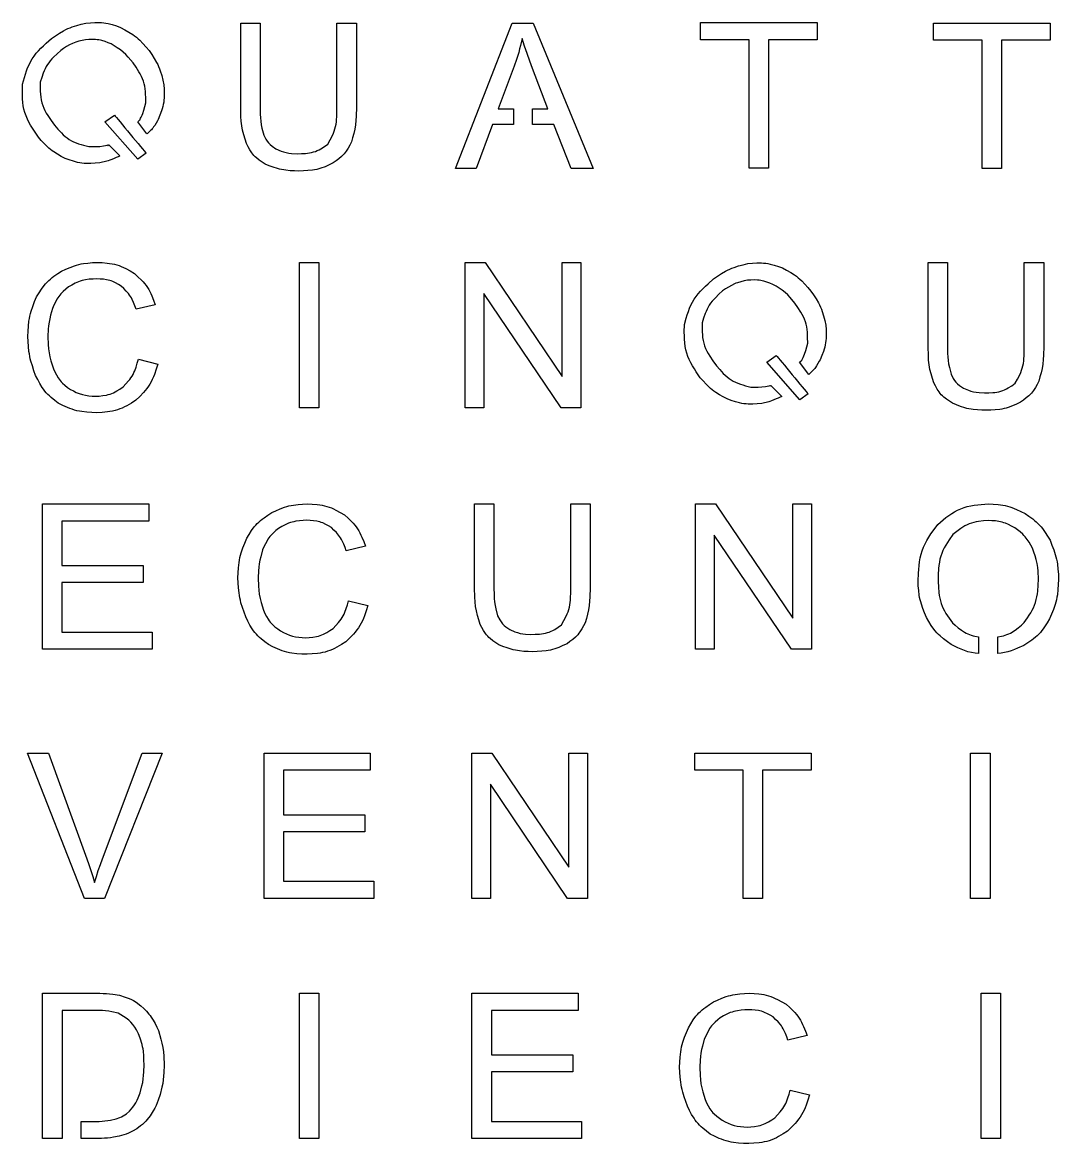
# Model space of a CAD drawing. Extents: x 0.8 to 30, y -21.9 to 7.4.
# Drawn here: x 0.809 to 3.765, y 0.75 to 3.948 of the extents above; entities that cross this region are included whole.
import ezdxf

# ---------------------------------------------------------------- set-up
doc = ezdxf.new("R2010")
doc.units = 0
doc.layers.get('0').update_dxf_attribs({"linetype": 'CONTINUOUS'})

msp = doc.modelspace()

# ---------------------------------------------------------------- linework, layer by layer
at = {"color": 1}
for points in [[(1.050479, 3.551889), (1.030366, 3.54721), (1.030366, 3.54721), (1.017373, 3.546212), (1.004464, 3.545547), (0.991715, 3.545557), (0.985421, 3.545918), (0.979199, 3.546579), (0.973054, 3.547558), (0.966977, 3.548832), (0.954993, 3.55209), (0.943164, 3.556016), (0.93142, 3.560276), (0.93142, 3.560276), (0.920378, 3.566126), (0.909524, 3.572196), (0.899051, 3.578704), (0.894021, 3.582196), (0.889144, 3.585866), (0.884446, 3.589743), (0.879928, 3.593826), (0.87127, 3.602436), (0.862997, 3.611487), (0.854897, 3.620747), (0.854897, 3.620747), (0.843553, 3.637642), (0.838092, 3.646161), (0.832894, 3.654774), (0.828039, 3.663506), (0.823636, 3.672402), (0.819759, 3.681491), (0.816474, 3.690792), (0.813877, 3.70033), (0.811968, 3.710115), (0.810669, 3.720113), (0.809867, 3.730287), (0.809485, 3.740601), (0.809384, 3.751024), (0.809692, 3.772042), (0.809692, 3.772042), (0.814978, 3.790996), (0.817842, 3.800365), (0.820936, 3.809606), (0.824335, 3.818669), (0.828173, 3.827517), (0.832485, 3.836107), (0.837378, 3.844392), (0.842851, 3.852374), (0.848901, 3.860039), (0.855428, 3.867454), (0.862318, 3.874684), (0.86951, 3.881755), (0.876942, 3.888702), (0.8922, 3.902376), (0.8922, 3.902376), (0.903612, 3.910154), (0.915142, 3.91763), (0.926887, 3.924531), (0.932872, 3.927668), (0.938963, 3.93054), (0.945154, 3.933148), (0.951449, 3.935492), (0.964289, 3.939528), (0.977359, 3.942967), (0.990547, 3.946104), (0.990547, 3.946104), (1.003517, 3.947238), (1.016407, 3.948032), (1.022804, 3.948193), (1.029148, 3.94814), (1.035435, 3.947831), (1.041653, 3.947226), (1.047798, 3.946281), (1.053874, 3.945034), (1.065863, 3.94186), (1.077695, 3.938004), (1.089447, 3.933806), (1.089447, 3.933806), (1.10123, 3.927433), (1.112795, 3.920819), (1.123932, 3.913714), (1.12926, 3.909897), (1.134408, 3.905872), (1.139381, 3.901635), (1.144174, 3.897194), (1.153317, 3.887821), (1.162079, 3.878006), (1.170634, 3.86796), (1.170634, 3.86796), (1.1782, 3.856882), (1.185483, 3.845669), (1.192171, 3.834164), (1.195226, 3.82828), (1.198014, 3.822255), (1.200535, 3.816095), (1.202789, 3.809817), (1.206642, 3.796948), (1.209889, 3.783784), (1.212829, 3.770477), (1.212829, 3.770477), (1.213631, 3.757929), (1.21409, 3.745408), (1.214047, 3.73916), (1.213806, 3.732928), (1.213272, 3.726715), (1.212431, 3.720522), (1.211286, 3.714341), (1.209796, 3.708181), (1.208039, 3.702036), (1.206053, 3.695913), (1.201554, 3.683697), (1.196704, 3.671497), (1.196704, 3.671497), (1.194374, 3.667482), (1.18688, 3.654519)], [(1.148556, 3.678254), (1.150619, 3.683132), (1.152529, 3.68809), (1.155813, 3.698252), (1.158678, 3.708644), (1.161313, 3.719141), (1.161313, 3.719141), (1.161153, 3.735044), (1.160896, 3.742924), (1.1604, 3.750721), (1.159636, 3.758408), (1.15849, 3.765956), (1.156886, 3.773341), (1.154747, 3.780529), (1.152112, 3.78754), (1.149056, 3.794381), (1.145619, 3.801086), (1.141876, 3.807684), (1.133665, 3.820614), (1.124934, 3.833343), (1.124934, 3.833343), (1.111467, 3.849183), (1.104367, 3.8567), (1.09682, 3.863734), (1.088727, 3.870162), (1.080137, 3.876047), (1.071235, 3.881584), (1.062164, 3.886939), (1.062164, 3.886939), (1.053601, 3.890379), (1.044969, 3.893553), (1.036208, 3.896237), (1.031766, 3.897333), (1.027263, 3.898202), (1.022695, 3.898845), (1.018062, 3.89926), (1.008652, 3.899495), (0.999107, 3.899218), (0.989498, 3.898689), (0.989498, 3.898689), (0.979988, 3.896648), (0.970562, 3.894381), (0.9613, 3.89166), (0.95677, 3.890034), (0.95229, 3.88822), (0.94359, 3.883991), (0.935115, 3.879112), (0.9268, 3.87379), (0.918574, 3.868235), (0.918574, 3.868235), (0.908059, 3.858673), (0.897949, 3.848895), (0.893183, 3.84385), (0.888688, 3.838653), (0.884498, 3.833297), (0.880644, 3.827749), (0.877207, 3.821978), (0.874113, 3.816018), (0.871325, 3.809891), (0.868804, 3.80361), (0.864317, 3.790745), (0.860268, 3.777641), (0.860268, 3.777641), (0.860186, 3.760418), (0.860404, 3.751877), (0.860862, 3.743445), (0.861703, 3.735141), (0.862963, 3.727008), (0.864796, 3.719089), (0.86724, 3.711385), (0.87022, 3.703868), (0.873657, 3.696534), (0.877549, 3.689373), (0.881784, 3.682333), (0.891008, 3.668522), (0.900789, 3.654922), (0.900789, 3.654922), (0.910521, 3.643713), (0.920577, 3.632961), (0.925809, 3.627882), (0.931225, 3.623067), (0.936866, 3.618583), (0.942786, 3.614493), (0.949, 3.610835), (0.955539, 3.607634), (0.962329, 3.604795), (0.969334, 3.60227), (0.976518, 3.599995), (0.983832, 3.597909), (0.998674, 3.594049), (0.998674, 3.594049), (1.009368, 3.593922), (1.020012, 3.594022), (1.030561, 3.594578), (1.040961, 3.595818), (1.046106, 3.596755), (1.051189, 3.597949)], [(1.162654, 3.574772), (1.138986, 3.557642), (1.044937, 3.664552), (1.071775, 3.683565)], [(1.164743, 3.630006), (1.138172, 3.664727), (1.138172, 3.664727)], [(1.056093, 3.598501), (1.087488, 3.567183)], [(2.938763, 2.865789), (2.91865, 2.861109), (2.91865, 2.861109), (2.905657, 2.860111), (2.892748, 2.859446), (2.879999, 2.859456), (2.873705, 2.859817), (2.867483, 2.860478), (2.861338, 2.861457), (2.855261, 2.862731), (2.843277, 2.865989), (2.831448, 2.869916), (2.819704, 2.874175), (2.819704, 2.874175), (2.808662, 2.880025), (2.797808, 2.886095), (2.787335, 2.892603), (2.782305, 2.896095), (2.777428, 2.899765), (2.77273, 2.903642), (2.768212, 2.907725), (2.759554, 2.916335), (2.751281, 2.925386), (2.743181, 2.934647), (2.743181, 2.934647), (2.731837, 2.951541), (2.726376, 2.960061), (2.721178, 2.968674), (2.716323, 2.977405), (2.71192, 2.986302), (2.708043, 2.99539), (2.704758, 3.004691), (2.702161, 3.01423), (2.700252, 3.024015), (2.698953, 3.034012), (2.698151, 3.044186), (2.697769, 3.0545), (2.697668, 3.064924), (2.697976, 3.085941), (2.697976, 3.085941), (2.703262, 3.104895), (2.706126, 3.114264), (2.70922, 3.123505), (2.712619, 3.132568), (2.716457, 3.141416), (2.720769, 3.150007), (2.725662, 3.158291), (2.731135, 3.166273), (2.737185, 3.173938), (2.743712, 3.181353), (2.750602, 3.188583), (2.757794, 3.195655), (2.765226, 3.202601), (2.780484, 3.216275), (2.780484, 3.216275), (2.791896, 3.224053), (2.803426, 3.231529), (2.815171, 3.23843), (2.821156, 3.241567), (2.827247, 3.24444), (2.833438, 3.247048), (2.839733, 3.249391), (2.852573, 3.253427), (2.865643, 3.256867), (2.878831, 3.260004), (2.878831, 3.260004), (2.891801, 3.261137), (2.904691, 3.261931), (2.911088, 3.262092), (2.917432, 3.26204), (2.923719, 3.26173), (2.929937, 3.261126), (2.936082, 3.260181), (2.942158, 3.258934), (2.954147, 3.255759), (2.965979, 3.251904), (2.977731, 3.247705), (2.977731, 3.247705), (2.989514, 3.241333), (3.001079, 3.234719), (3.012216, 3.227613), (3.017544, 3.223796), (3.022692, 3.219771), (3.027665, 3.215534), (3.032458, 3.211093), (3.041601, 3.20172), (3.050363, 3.191905), (3.058918, 3.181859), (3.058918, 3.181859), (3.066484, 3.170782), (3.073767, 3.159568), (3.080455, 3.148064), (3.08351, 3.142179), (3.086298, 3.136155), (3.088819, 3.129994), (3.091073, 3.123716), (3.094926, 3.110847), (3.098173, 3.097684), (3.101113, 3.084376), (3.101113, 3.084376), (3.101915, 3.071828), (3.102374, 3.059307), (3.102331, 3.05306), (3.10209, 3.046827), (3.101556, 3.040614), (3.100715, 3.034422), (3.09957, 3.028241), (3.09808, 3.02208), (3.096323, 3.015936), (3.094337, 3.009812), (3.089838, 2.997596), (3.084988, 2.985396), (3.084988, 2.985396), (3.082658, 2.981382), (3.075164, 2.968419)], [(3.03684, 2.992154), (3.038903, 2.997031), (3.040813, 3.001989), (3.044097, 3.012151), (3.046962, 3.022543), (3.049597, 3.033041), (3.049597, 3.033041), (3.049437, 3.048943), (3.04918, 3.056823), (3.048684, 3.06462), (3.04792, 3.072307), (3.046774, 3.079855), (3.04517, 3.08724), (3.043031, 3.094428), (3.040396, 3.101439), (3.03734, 3.10828), (3.033903, 3.114985), (3.03016, 3.121584), (3.021949, 3.134513), (3.013218, 3.147242), (3.013218, 3.147242), (2.999751, 3.163082), (2.992651, 3.170599), (2.985104, 3.177633), (2.977011, 3.184062), (2.968421, 3.189946), (2.959519, 3.195483), (2.950448, 3.200839), (2.950448, 3.200839), (2.941885, 3.204278), (2.933253, 3.207453), (2.924492, 3.210136), (2.92005, 3.211232), (2.915547, 3.212101), (2.910979, 3.212744), (2.906346, 3.21316), (2.896936, 3.213394), (2.887391, 3.213118), (2.877782, 3.212589), (2.877782, 3.212589), (2.868272, 3.210548), (2.858846, 3.20828), (2.849584, 3.205559), (2.845054, 3.203934), (2.840574, 3.20212), (2.831874, 3.19789), (2.823399, 3.193011), (2.815084, 3.18769), (2.806858, 3.182134), (2.806858, 3.182134), (2.796343, 3.172572), (2.786233, 3.162794), (2.781467, 3.157749), (2.776972, 3.152552), (2.772782, 3.147197), (2.768928, 3.141648), (2.765491, 3.135877), (2.762397, 3.129917), (2.759609, 3.123791), (2.757088, 3.117509), (2.752601, 3.104644), (2.748552, 3.091541), (2.748552, 3.091541), (2.74847, 3.074318), (2.748688, 3.065776), (2.749146, 3.057344), (2.749986, 3.049041), (2.751247, 3.040907), (2.75308, 3.032988), (2.755524, 3.025285), (2.758504, 3.017768), (2.761941, 3.010433), (2.765833, 3.003272), (2.770068, 2.996232), (2.779292, 2.982421), (2.789073, 2.968821), (2.789073, 2.968821), (2.798805, 2.957613), (2.808861, 2.94686), (2.814093, 2.941782), (2.819509, 2.936966), (2.82515, 2.932483), (2.83107, 2.928393), (2.837284, 2.924734), (2.843823, 2.921533), (2.850613, 2.918694), (2.857618, 2.91617), (2.864802, 2.913895), (2.872116, 2.911808), (2.886958, 2.907948), (2.886958, 2.907948), (2.897652, 2.907821), (2.908296, 2.907922), (2.918845, 2.908477), (2.929245, 2.909717), (2.93439, 2.910654), (2.939473, 2.911849)], [(3.050938, 2.888671), (3.02727, 2.871541), (2.933221, 2.978451), (2.960059, 2.997464)], [(3.053027, 2.943905), (3.026456, 2.978627), (3.026456, 2.978627)], [(2.944377, 2.9124), (2.975772, 2.881082)]]:
    msp.add_lwpolyline(points, dxfattribs=at)
for points in [[(1.680513, 3.601104), (1.680513, 3.601104), (1.687411, 3.613289), (1.693766, 3.625625), (1.696555, 3.631895), (1.699037, 3.638259), (1.701099, 3.644737), (1.702742, 3.651329), (1.70404, 3.658022), (1.704995, 3.664806), (1.705683, 3.671666), (1.706141, 3.67859), (1.706523, 3.692578), (1.706553, 3.706667), (1.706553, 3.946104), (1.76204, 3.946104), (1.76204, 3.706387), (1.76204, 3.706387), (1.761429, 3.681103), (1.760665, 3.668532), (1.759328, 3.656045), (1.757266, 3.643671), (1.754478, 3.631403), (1.751231, 3.619207), (1.747756, 3.607048), (1.747756, 3.607048), (1.74318, 3.597996), (1.73836, 3.589149), (1.733052, 3.580709), (1.730149, 3.576707), (1.727017, 3.572882), (1.723656, 3.569254), (1.720104, 3.565777), (1.7125, 3.559257), (1.704434, 3.553123), (1.696138, 3.547185), (1.696138, 3.547185), (1.684543, 3.541743), (1.67286, 3.536648), (1.660997, 3.532249), (1.654974, 3.530435), (1.648874, 3.528885), (1.642699, 3.527638), (1.636458, 3.526656), (1.623824, 3.525333), (1.611041, 3.524577), (1.598181, 3.524123), (1.598181, 3.524123), (1.585661, 3.524539), (1.573199, 3.525182), (1.560851, 3.526353), (1.554737, 3.527222), (1.548672, 3.528318), (1.542664, 3.529641), (1.536717, 3.531229), (1.524965, 3.535061), (1.513347, 3.539498), (1.501797, 3.544237), (1.501797, 3.544237), (1.493208, 3.549797), (1.484859, 3.555572), (1.476995, 3.561782), (1.473328, 3.565108), (1.469853, 3.568622), (1.466645, 3.572364), (1.463627, 3.576295), (1.45812, 3.584625), (1.453101, 3.593393), (1.448327, 3.60238), (1.448327, 3.60238), (1.444413, 3.615072), (1.440746, 3.627805), (1.437614, 3.640625), (1.435284, 3.653573), (1.433795, 3.666657), (1.432916, 3.679844), (1.432267, 3.706387), (1.432267, 3.946104), (1.487747, 3.946104), (1.487747, 3.70667), (1.487747, 3.70667), (1.488006, 3.686435), (1.488464, 3.676366), (1.489343, 3.666355), (1.490794, 3.656422), (1.492818, 3.646569), (1.497852, 3.626999), (1.497852, 3.626999), (1.504139, 3.615022), (1.507691, 3.609395), (1.51175, 3.604198), (1.516421, 3.599527), (1.521585, 3.595286), (1.532737, 3.587516), (1.532737, 3.587516), (1.547201, 3.581329), (1.554549, 3.578721), (1.562039, 3.57668), (1.569689, 3.575319), (1.577465, 3.574488), (1.593227, 3.573656), (1.593227, 3.573656), (1.605224, 3.573985), (1.61709, 3.574665), (1.622934, 3.57527), (1.628697, 3.576102), (1.634365, 3.577198), (1.639922, 3.578634), (1.645349, 3.58041), (1.650635, 3.582602), (1.655799, 3.585134), (1.660856, 3.587969), (1.67074, 3.5943)], [(2.210133, 3.656858), (2.150299, 3.656858), (2.104252, 3.531198), (2.045335, 3.531198), (2.206355, 3.946104), (2.26613, 3.946104), (2.437732, 3.531198), (2.374525, 3.531198), (2.325619, 3.656858), (2.26464, 3.656858), (2.26464, 3.701576), (2.308458, 3.701576), (2.2647, 3.816481), (2.2647, 3.816481), (2.256683, 3.837797), (2.248961, 3.859212), (2.241773, 3.880804), (2.234955, 3.90252), (2.234955, 3.90252), (2.230384, 3.88241), (2.227901, 3.872406), (2.225228, 3.862462), (2.21909, 3.842786), (2.212372, 3.823273), (2.166325, 3.701575), (2.210145, 3.701575)], [(2.937758, 3.898796), (2.937758, 3.532852), (2.882273, 3.532852), (2.882273, 3.898796), (2.744133, 3.898796), (2.744133, 3.947758), (3.076469, 3.947758), (3.076469, 3.898796)], [(3.6025, 3.897142), (3.6025, 3.531198), (3.547016, 3.531198), (3.547016, 3.897142), (3.408876, 3.897142), (3.408876, 3.946104), (3.741212, 3.946104), (3.741212, 3.897142)], [(1.164782, 3.629973)], [(1.162652, 3.574772)], [(1.01739, 2.881631), (1.01739, 2.881631), (1.028153, 2.882387), (1.038805, 2.883483), (1.049231, 2.885221), (1.054326, 2.886431), (1.059322, 2.887905), (1.064207, 2.889719), (1.068988, 2.891797), (1.0783, 2.896711), (1.087374, 2.902301), (1.096331, 2.90823), (1.096331, 2.90823), (1.104332, 2.916689), (1.111994, 2.925336), (1.115584, 2.929792), (1.118983, 2.934365), (1.122115, 2.939078), (1.124941, 2.943958), (1.1275, 2.948999), (1.129792, 2.954189), (1.133725, 2.964915), (1.137086, 2.975969), (1.140142, 2.987191), (1.195627, 2.973324), (1.195627, 2.973324), (1.190914, 2.958524), (1.185811, 2.943958), (1.182985, 2.936837), (1.179929, 2.929864), (1.176568, 2.923065), (1.172902, 2.916473), (1.168834, 2.910113), (1.164392, 2.903982), (1.159626, 2.898045), (1.154592, 2.892274), (1.143932, 2.88109), (1.132845, 2.870168), (1.132845, 2.870168), (1.120169, 2.862204), (1.107336, 2.854702), (1.100816, 2.851263), (1.094198, 2.848126), (1.087464, 2.845329), (1.080597, 2.842948), (1.073589, 2.840983), (1.066454, 2.839395), (1.059213, 2.83811), (1.05188, 2.83709), (1.037019, 2.835654), (1.022013, 2.834671), (1.022013, 2.834671), (1.007481, 2.835238), (0.993036, 2.836145), (0.978775, 2.83777), (0.971744, 2.838942), (0.964792, 2.840416), (0.957929, 2.84223), (0.951161, 2.844384), (0.944474, 2.846841), (0.937851, 2.849562), (0.924751, 2.855556), (0.911758, 2.861951), (0.911758, 2.861951), (0.901427, 2.87002), (0.891389, 2.878324), (0.886573, 2.88264), (0.881941, 2.887103), (0.877525, 2.891745), (0.87337, 2.896594), (0.869486, 2.901662), (0.865858, 2.906927), (0.859158, 2.917929), (0.853013, 2.929376), (0.847143, 2.941047), (0.847143, 2.941047), (0.84227, 2.954536), (0.837667, 2.968078), (0.833607, 2.981729), (0.831851, 2.988612), (0.830361, 2.995539), (0.829101, 3.002516), (0.828069, 3.009539), (0.82658, 3.023696), (0.825625, 3.037956), (0.824938, 3.052269), (0.824938, 3.052269), (0.825587, 3.066952), (0.826542, 3.081567), (0.828108, 3.096046), (0.829215, 3.103212), (0.83059, 3.110321), (0.832271, 3.117362), (0.834257, 3.124335), (0.838928, 3.138127), (0.844271, 3.151767), (0.84995, 3.165331), (0.84995, 3.165331), (0.856775, 3.176473), (0.863864, 3.187365), (0.87148, 3.197755), (0.875566, 3.202683), (0.879886, 3.207392), (0.884457, 3.21186), (0.889266, 3.2161), (0.894273, 3.220148), (0.899448, 3.224037), (0.910173, 3.231464), (0.921165, 3.238633), (0.921165, 3.238633), (0.933272, 3.244136), (0.945459, 3.249333), (0.957799, 3.253921), (0.964051, 3.255887), (0.970372, 3.257587), (0.976766, 3.258986), (0.983224, 3.260119), (0.996305, 3.261782), (1.009535, 3.262841), (1.022842, 3.263634), (1.022842, 3.263634), (1.03705, 3.262803), (1.051135, 3.261593), (1.058094, 3.260724), (1.064976, 3.25959), (1.071767, 3.258192), (1.078455, 3.256453), (1.08502, 3.254337), (1.091471, 3.251843), (1.097822, 3.249008), (1.10409, 3.245909), (1.116441, 3.239155), (1.128659, 3.231978), (1.128659, 3.231978), (1.13891, 3.22268), (1.148802, 3.213141), (1.153496, 3.208205), (1.157965, 3.203118), (1.162162, 3.197849), (1.166039, 3.192373), (1.16959, 3.186674), (1.172837, 3.180778), (1.175816, 3.174712), (1.178604, 3.168502), (1.183691, 3.155777), (1.188439, 3.142824), (1.133812, 3.130088), (1.133812, 3.130088), (1.130375, 3.139521), (1.126708, 3.148811), (1.122591, 3.157814), (1.120299, 3.16216), (1.117817, 3.166382), (1.115105, 3.17046), (1.112164, 3.17439), (1.105721, 3.181889), (1.098751, 3.189043), (1.091517, 3.196028), (1.091517, 3.196028), (1.083459, 3.200741), (1.075312, 3.205174), (1.06699, 3.20904), (1.062735, 3.210665), (1.058404, 3.212064), (1.053993, 3.213198), (1.049513, 3.214105), (1.040385, 3.21539), (1.031096, 3.216146), (1.021731, 3.216675), (1.021731, 3.216675), (1.010949, 3.216108), (1.000251, 3.215239), (0.989722, 3.213802), (0.984547, 3.212782), (0.979444, 3.211535), (0.974425, 3.209985), (0.969491, 3.208171), (0.959817, 3.203878), (0.95033, 3.198961), (0.940938, 3.19373), (0.940938, 3.19373), (0.933383, 3.18738), (0.926069, 3.180861), (0.919229, 3.173993), (0.916059, 3.170365), (0.913118, 3.166586), (0.910368, 3.162651), (0.907848, 3.15857), (0.903284, 3.150047), (0.899189, 3.141184), (0.895328, 3.132151), (0.895328, 3.132151), (0.889767, 3.1126), (0.887361, 3.102762), (0.885451, 3.092849), (0.884076, 3.082845), (0.883198, 3.072765), (0.882167, 3.052481), (0.882167, 3.052481), (0.883121, 3.028878), (0.884076, 3.017158), (0.885604, 3.005536), (0.887896, 2.994043), (0.890836, 2.982659), (0.897772, 2.960077), (0.897772, 2.960077), (0.901993, 2.951207), (0.906446, 2.942521), (0.911357, 2.93421), (0.914069, 2.930253), (0.916972, 2.926459), (0.920104, 2.922868), (0.923426, 2.919429), (0.930626, 2.912981), (0.938314, 2.90693), (0.946247, 2.901076), (0.946247, 2.901076), (0.954645, 2.896843), (0.963109, 2.892837), (0.971702, 2.889284), (0.980487, 2.886412), (0.989508, 2.884409), (0.99872, 2.883086), (1.008058, 2.882217)], [(1.655156, 3.263634), (1.655156, 2.848728), (1.599672, 2.848728), (1.599672, 3.263634)], [(2.125647, 3.174766), (2.125647, 2.848728), (2.072451, 2.848728), (2.072451, 3.263634), (2.129365, 3.263634), (2.349588, 2.937879), (2.349588, 3.263634), (2.402784, 3.263634), (2.402784, 2.848728), (2.34587, 2.848728)], [(3.641372, 2.918633), (3.641372, 2.918633), (3.64827, 2.930818), (3.654625, 2.943154), (3.657413, 2.949425), (3.659896, 2.955789), (3.661958, 2.962267), (3.663601, 2.968858), (3.664899, 2.975552), (3.665854, 2.982336), (3.666542, 2.989196), (3.667, 2.99612), (3.667382, 3.010107), (3.667412, 3.024197), (3.667412, 3.263634), (3.722883, 3.263634), (3.722883, 3.023917), (3.722883, 3.023917), (3.722272, 2.998632), (3.721508, 2.986062), (3.720172, 2.973574), (3.718109, 2.961201), (3.715321, 2.948932), (3.712075, 2.936736), (3.708599, 2.924578), (3.708599, 2.924578), (3.704024, 2.915526), (3.699204, 2.906678), (3.693895, 2.898239), (3.690992, 2.894236), (3.68786, 2.890412), (3.684499, 2.886783), (3.680948, 2.883306), (3.673343, 2.876787), (3.665277, 2.870653), (3.656981, 2.864715), (3.656981, 2.864715), (3.645386, 2.859273), (3.633703, 2.854178), (3.62184, 2.849779), (3.615817, 2.847965), (3.609718, 2.846415), (3.603546, 2.845168), (3.597305, 2.844185), (3.584671, 2.842862), (3.571888, 2.842106), (3.559028, 2.841653), (3.559028, 2.841653), (3.546508, 2.842069), (3.534046, 2.842711), (3.521698, 2.843883), (3.515584, 2.844752), (3.509519, 2.845848), (3.503511, 2.847171), (3.497564, 2.848758), (3.485812, 2.852591), (3.474194, 2.857028), (3.462644, 2.861767), (3.462644, 2.861767), (3.454055, 2.867327), (3.445706, 2.873102), (3.437842, 2.879311), (3.434175, 2.882637), (3.4307, 2.886152), (3.427492, 2.889894), (3.424474, 2.893824), (3.418967, 2.90215), (3.413949, 2.910919), (3.409174, 2.919906), (3.409174, 2.919906), (3.40526, 2.932598), (3.401631, 2.945331), (3.398499, 2.958151), (3.39617, 2.971099), (3.39468, 2.984183), (3.393802, 2.99737), (3.393152, 3.023913), (3.393152, 3.263634), (3.448627, 3.263634), (3.448627, 3.0242), (3.448627, 3.0242), (3.448886, 3.003965), (3.449344, 2.993896), (3.450261, 2.983884), (3.451712, 2.973952), (3.453736, 2.964099), (3.45877, 2.944529), (3.45877, 2.944529), (3.465057, 2.932552), (3.468609, 2.926924), (3.472669, 2.921728), (3.47734, 2.91706), (3.482503, 2.912819), (3.493656, 2.905049), (3.493656, 2.905049), (3.508119, 2.898862), (3.515468, 2.896254), (3.522957, 2.894213), (3.530607, 2.892853), (3.538383, 2.892021), (3.554146, 2.89119), (3.554146, 2.89119), (3.566142, 2.891519), (3.578008, 2.892199), (3.583852, 2.892804), (3.589615, 2.893635), (3.595283, 2.894731), (3.60084, 2.896167), (3.606267, 2.897944), (3.611553, 2.900136), (3.616717, 2.902668), (3.621774, 2.905502), (3.631658, 2.911833)], [(3.053066, 2.943873)], [(3.050936, 2.888671)], [(1.179278, 2.208732), (1.179278, 2.15977), (0.866391, 2.15977), (0.866391, 2.574676), (1.169555, 2.574676), (1.169555, 2.525714), (0.921875, 2.525714), (0.921875, 2.398638), (1.153824, 2.398638), (1.153824, 2.349959), (0.921875, 2.349959), (0.921875, 2.208732)], [(1.616701, 2.192672), (1.616701, 2.192672), (1.627464, 2.193428), (1.638116, 2.194524), (1.648542, 2.196263), (1.653637, 2.197472), (1.658633, 2.198946), (1.663518, 2.20076), (1.668299, 2.202839), (1.677611, 2.207752), (1.686685, 2.213342), (1.695642, 2.219272), (1.695642, 2.219272), (1.703643, 2.227731), (1.711305, 2.236378), (1.714895, 2.240834), (1.718294, 2.245407), (1.721426, 2.25012), (1.724252, 2.254999), (1.726811, 2.260041), (1.729103, 2.26523), (1.733036, 2.275956), (1.736397, 2.287011), (1.739453, 2.298232), (1.794938, 2.284365), (1.794938, 2.284365), (1.790225, 2.269565), (1.785122, 2.254999), (1.782296, 2.247879), (1.77924, 2.240906), (1.775879, 2.234106), (1.772213, 2.227515), (1.768145, 2.221154), (1.763703, 2.215024), (1.758937, 2.209087), (1.753903, 2.203315), (1.743243, 2.192132), (1.732156, 2.181209), (1.732156, 2.181209), (1.71948, 2.173246), (1.706647, 2.165744), (1.700127, 2.162305), (1.693509, 2.159168), (1.686775, 2.156371), (1.679908, 2.15399), (1.6729, 2.152024), (1.665765, 2.150437), (1.658524, 2.149152), (1.651191, 2.148132), (1.63633, 2.146695), (1.621324, 2.145713), (1.621324, 2.145713), (1.606792, 2.14628), (1.592347, 2.147187), (1.578086, 2.148812), (1.571055, 2.149984), (1.564103, 2.151458), (1.55724, 2.153272), (1.550472, 2.155426), (1.543785, 2.157883), (1.537162, 2.160604), (1.524062, 2.166598), (1.511069, 2.172993), (1.511069, 2.172993), (1.500738, 2.181062), (1.4907, 2.189365), (1.485884, 2.193681), (1.481252, 2.198145), (1.476836, 2.202786), (1.472681, 2.207635), (1.468797, 2.212703), (1.465168, 2.217968), (1.458469, 2.22897), (1.452324, 2.240418), (1.446454, 2.252089), (1.446454, 2.252089), (1.441581, 2.265578), (1.436978, 2.27912), (1.432918, 2.292771), (1.431162, 2.299653), (1.429672, 2.306581), (1.428412, 2.313558), (1.42738, 2.32058), (1.425891, 2.334738), (1.424936, 2.348998), (1.424249, 2.363311), (1.424249, 2.363311), (1.424898, 2.377994), (1.425853, 2.392609), (1.427419, 2.407088), (1.428526, 2.414254), (1.429901, 2.421363), (1.431582, 2.428404), (1.433568, 2.435377), (1.438239, 2.449168), (1.443582, 2.462808), (1.449261, 2.476373), (1.449261, 2.476373), (1.456086, 2.487514), (1.463175, 2.498407), (1.47079, 2.508796), (1.474877, 2.513725), (1.479197, 2.518434), (1.483768, 2.522901), (1.488577, 2.527142), (1.493584, 2.53119), (1.498759, 2.535079), (1.509484, 2.542505), (1.520476, 2.549675), (1.520476, 2.549675), (1.532583, 2.555178), (1.54477, 2.560375), (1.55711, 2.564963), (1.563362, 2.566928), (1.569683, 2.568629), (1.576077, 2.570027), (1.582535, 2.571161), (1.595616, 2.572824), (1.608846, 2.573882), (1.622153, 2.574676), (1.622153, 2.574676), (1.636361, 2.573845), (1.650446, 2.572635), (1.657405, 2.571766), (1.664287, 2.570632), (1.671078, 2.569234), (1.677766, 2.567495), (1.684331, 2.565379), (1.690782, 2.562884), (1.697133, 2.56005), (1.703401, 2.55695), (1.715752, 2.550197), (1.72797, 2.543019), (1.72797, 2.543019), (1.738221, 2.533722), (1.748113, 2.524183), (1.752807, 2.519247), (1.757276, 2.51416), (1.761473, 2.508891), (1.76535, 2.503415), (1.768901, 2.497715), (1.772148, 2.491819), (1.775127, 2.485753), (1.777915, 2.479544), (1.783002, 2.466818), (1.78775, 2.453866), (1.733123, 2.441129), (1.733123, 2.441129), (1.729686, 2.450563), (1.726019, 2.459853), (1.721902, 2.468855), (1.71961, 2.473202), (1.717128, 2.477423), (1.714416, 2.481501), (1.711475, 2.485432), (1.705032, 2.49293), (1.698062, 2.500085), (1.690828, 2.507069), (1.690828, 2.507069), (1.68277, 2.511782), (1.674623, 2.516216), (1.666301, 2.520082), (1.662046, 2.521707), (1.657715, 2.523105), (1.653304, 2.524239), (1.648824, 2.525146), (1.639696, 2.526431), (1.630407, 2.527187), (1.621042, 2.527716), (1.621042, 2.527716), (1.61026, 2.527149), (1.599562, 2.52628), (1.589033, 2.524844), (1.583858, 2.523824), (1.578755, 2.522576), (1.573736, 2.521027), (1.568802, 2.519213), (1.559128, 2.514919), (1.549641, 2.510002), (1.540249, 2.504771), (1.540249, 2.504771), (1.532694, 2.498422), (1.52538, 2.491902), (1.51854, 2.485035), (1.51537, 2.481407), (1.512429, 2.477627), (1.509679, 2.473693), (1.507159, 2.469611), (1.502594, 2.461089), (1.4985, 2.452226), (1.494639, 2.443193), (1.494639, 2.443193), (1.489078, 2.423642), (1.486672, 2.413804), (1.484762, 2.40389), (1.483387, 2.393886), (1.482509, 2.383806), (1.481478, 2.363522), (1.481478, 2.363522), (1.482432, 2.33992), (1.483387, 2.328199), (1.484915, 2.316578), (1.487207, 2.305084), (1.490147, 2.293701), (1.497083, 2.271119), (1.497083, 2.271119), (1.501304, 2.262248), (1.505757, 2.253563), (1.510668, 2.245252), (1.51338, 2.241295), (1.516283, 2.2375), (1.519415, 2.23391), (1.522737, 2.230471), (1.529937, 2.224023), (1.537625, 2.217972), (1.545558, 2.212118), (1.545558, 2.212118), (1.553956, 2.207885), (1.56242, 2.203878), (1.571013, 2.200326), (1.579798, 2.197453), (1.588819, 2.19545), (1.598031, 2.194127), (1.607369, 2.193258)], [(2.3475, 2.229684), (2.3475, 2.229684), (2.354397, 2.241869), (2.360753, 2.254205), (2.363541, 2.260475), (2.366023, 2.26684), (2.368086, 2.273318), (2.369728, 2.279909), (2.370988, 2.286603), (2.371943, 2.293387), (2.372631, 2.300246), (2.373089, 2.30717), (2.373471, 2.321158), (2.373501, 2.335248), (2.373501, 2.574683), (2.428986, 2.574683), (2.428986, 2.334965), (2.428986, 2.334965), (2.428375, 2.309681), (2.427611, 2.29711), (2.426274, 2.284623), (2.424212, 2.272249), (2.421424, 2.259981), (2.418177, 2.247785), (2.414702, 2.235626), (2.414702, 2.235626), (2.410126, 2.226574), (2.405306, 2.217727), (2.399997, 2.209287), (2.397095, 2.205285), (2.393963, 2.20146), (2.390602, 2.197832), (2.38705, 2.194355), (2.379446, 2.187835), (2.371379, 2.181701), (2.363084, 2.175764), (2.363084, 2.175764), (2.351489, 2.170321), (2.339805, 2.165226), (2.327946, 2.160827), (2.321923, 2.159013), (2.315824, 2.157501), (2.309652, 2.156254), (2.303411, 2.155271), (2.290777, 2.153949), (2.277994, 2.153193), (2.265134, 2.152739), (2.265134, 2.152739), (2.252615, 2.153155), (2.240152, 2.153797), (2.227805, 2.154969), (2.22169, 2.155838), (2.215625, 2.156897), (2.209617, 2.158219), (2.20367, 2.159807), (2.191919, 2.163639), (2.1803, 2.168076), (2.168751, 2.172816), (2.168751, 2.172816), (2.160161, 2.178375), (2.151812, 2.18415), (2.143948, 2.19036), (2.140282, 2.193686), (2.136806, 2.197201), (2.13356, 2.200942), (2.130543, 2.204873), (2.125035, 2.213199), (2.120017, 2.221967), (2.115242, 2.230955), (2.115242, 2.230955), (2.111328, 2.243646), (2.107661, 2.256379), (2.104529, 2.269199), (2.1022, 2.282147), (2.10071, 2.295232), (2.09987, 2.308418), (2.09922, 2.334961), (2.09922, 2.574676), (2.154705, 2.574676), (2.154705, 2.335241), (2.154705, 2.335241), (2.154964, 2.315006), (2.155461, 2.304938), (2.156377, 2.294926), (2.157829, 2.284994), (2.159853, 2.275141), (2.164887, 2.255571), (2.164887, 2.255571), (2.171173, 2.243594), (2.174725, 2.237966), (2.178785, 2.232769), (2.183452, 2.228102), (2.188616, 2.223861), (2.199768, 2.216091), (2.199768, 2.216091), (2.214232, 2.209904), (2.22158, 2.207296), (2.22907, 2.205255), (2.23672, 2.203894), (2.244496, 2.203063), (2.260258, 2.202231), (2.260258, 2.202231), (2.272255, 2.20256), (2.284121, 2.20324), (2.289965, 2.203845), (2.295728, 2.204677), (2.301396, 2.205773), (2.306953, 2.207209), (2.31238, 2.208985), (2.317666, 2.211177), (2.32283, 2.21371), (2.327886, 2.216544), (2.337771, 2.222875)], [(2.783091, 2.485808), (2.783091, 2.159769), (2.729894, 2.159769), (2.729894, 2.574676), (2.786809, 2.574676), (3.007031, 2.248921), (3.007031, 2.574676), (3.060228, 2.574676), (3.060228, 2.159769), (3.003313, 2.159769)], [(3.591758, 2.147285), (3.591758, 2.195199), (3.591758, 2.195199), (3.602581, 2.197202), (3.607871, 2.198487), (3.613058, 2.199999), (3.618134, 2.201775), (3.623083, 2.203816), (3.627907, 2.206159), (3.632613, 2.208767), (3.637215, 2.21164), (3.641725, 2.214701), (3.650525, 2.221345), (3.659118, 2.228469), (3.667609, 2.235832), (3.667609, 2.235832), (3.677145, 2.249778), (3.681725, 2.256815), (3.686075, 2.263928), (3.690123, 2.271147), (3.69379, 2.278494), (3.696998, 2.285993), (3.699672, 2.293669), (3.701849, 2.301519), (3.703567, 2.30952), (3.704904, 2.317653), (3.705935, 2.325896), (3.707272, 2.342616), (3.708074, 2.35951), (3.708074, 2.35951), (3.707005, 2.382263), (3.705935, 2.393533), (3.704217, 2.404678), (3.701696, 2.415662), (3.698449, 2.426505), (3.694745, 2.437253), (3.690796, 2.447957), (3.690796, 2.447957), (3.686083, 2.456653), (3.681167, 2.465176), (3.675843, 2.473351), (3.672979, 2.477255), (3.669923, 2.480997), (3.666677, 2.484587), (3.663239, 2.488027), (3.65591, 2.494501), (3.648161, 2.500616), (3.640201, 2.50655), (3.640201, 2.50655), (3.631417, 2.511119), (3.62256, 2.515435), (3.613558, 2.519245), (3.608979, 2.52087), (3.604338, 2.522268), (3.594855, 2.524385), (3.585158, 2.525783), (3.575319, 2.52669), (3.565412, 2.527333), (3.565412, 2.527333), (3.55125, 2.52601), (3.537279, 2.524234), (3.530424, 2.523024), (3.523686, 2.521512), (3.517094, 2.519661), (3.510666, 2.517393), (3.504418, 2.514672), (3.498338, 2.511535), (3.492399, 2.508058), (3.486578, 2.504271), (3.475204, 2.49605), (3.464018, 2.487358), (3.464018, 2.487358), (3.453484, 2.472421), (3.448446, 2.464874), (3.443687, 2.457232), (3.439295, 2.449465), (3.435365, 2.441539), (3.432004, 2.433429), (3.429254, 2.425106), (3.427039, 2.416591), (3.42532, 2.40791), (3.42406, 2.399085), (3.423143, 2.390139), (3.422074, 2.371979), (3.421578, 2.353626), (3.421578, 2.353626), (3.422494, 2.337389), (3.423946, 2.321334), (3.425015, 2.313428), (3.42639, 2.305634), (3.428147, 2.297977), (3.430362, 2.290475), (3.433074, 2.28315), (3.43632, 2.276007), (3.439987, 2.269015), (3.444016, 2.262152), (3.448336, 2.25539), (3.452873, 2.248705), (3.46231, 2.235461), (3.46231, 2.235461), (3.470724, 2.228228), (3.479237, 2.221224), (3.487953, 2.214682), (3.496967, 2.208835), (3.501618, 2.206227), (3.506381, 2.203884), (3.51127, 2.201843), (3.516281, 2.200067), (3.521402, 2.198555), (3.52662, 2.19727), (3.537302, 2.195267), (3.537302, 2.147274), (3.537302, 2.147274), (3.526971, 2.148596), (3.516785, 2.150448), (3.506782, 2.152943), (3.496982, 2.156155), (3.487346, 2.159988), (3.477836, 2.16427), (3.459022, 2.17359), (3.459022, 2.17359), (3.448099, 2.181372), (3.437443, 2.189392), (3.427322, 2.197892), (3.422544, 2.202397), (3.418003, 2.207114), (3.413717, 2.212057), (3.409665, 2.217212), (3.402126, 2.228029), (3.395121, 2.239322), (3.388384, 2.250853), (3.388384, 2.250853), (3.383171, 2.263299), (3.37824, 2.275809), (3.373875, 2.288447), (3.372003, 2.294835), (3.370361, 2.301279), (3.368986, 2.307783), (3.367878, 2.314344), (3.366236, 2.327602), (3.365167, 2.340989), (3.364365, 2.35444), (3.364365, 2.35444), (3.365625, 2.376697), (3.366465, 2.387748), (3.367573, 2.398705), (3.369024, 2.409537), (3.370934, 2.420214), (3.373378, 2.430706), (3.376434, 2.440978), (3.380176, 2.451001), (3.384618, 2.460779), (3.389667, 2.470341), (3.395217, 2.479725), (3.401171, 2.488966), (3.407427, 2.498101), (3.420443, 2.516189), (3.420443, 2.516189), (3.43616, 2.529164), (3.444115, 2.535423), (3.452185, 2.541406), (3.460408, 2.547018), (3.468826, 2.552173), (3.477473, 2.556773), (3.486391, 2.56073), (3.495595, 2.564018), (3.505056, 2.566664), (3.514738, 2.56878), (3.524603, 2.570481), (3.534613, 2.571841), (3.544734, 2.572937), (3.56516, 2.574676), (3.56516, 2.574676), (3.578948, 2.573845), (3.592647, 2.572673), (3.606168, 2.570859), (3.612832, 2.569612), (3.619421, 2.568062), (3.625925, 2.56621), (3.632349, 2.564056), (3.644998, 2.559018), (3.657465, 2.553299), (3.669839, 2.547241), (3.669839, 2.547241), (3.680827, 2.539588), (3.691548, 2.531689), (3.696723, 2.527569), (3.70173, 2.523298), (3.706535, 2.518842), (3.711103, 2.514171), (3.715415, 2.509265), (3.71949, 2.504148), (3.727075, 2.493395), (3.734125, 2.482159), (3.740909, 2.470677), (3.740909, 2.470677), (3.746389, 2.457286), (3.751553, 2.443828), (3.756083, 2.430229), (3.757992, 2.423358), (3.759634, 2.416423), (3.761009, 2.409427), (3.762117, 2.402375), (3.763683, 2.38813), (3.764676, 2.373753), (3.765363, 2.359312), (3.765363, 2.359312), (3.764638, 2.344633), (3.763607, 2.330021), (3.761926, 2.315553), (3.76078, 2.308395), (3.759329, 2.301297), (3.757572, 2.294271), (3.755548, 2.28731), (3.750785, 2.273545), (3.745358, 2.259931), (3.739602, 2.246393), (3.739602, 2.246393), (3.732621, 2.234934), (3.725372, 2.223732), (3.721552, 2.218308), (3.717573, 2.213044), (3.713391, 2.207972), (3.708972, 2.203126), (3.704289, 2.198531), (3.699366, 2.194165), (3.694233, 2.189997), (3.688928, 2.185994), (3.677936, 2.178352), (3.666665, 2.170971), (3.666665, 2.170971), (3.64855, 2.162743), (3.639411, 2.158945), (3.630176, 2.155543), (3.620811, 2.152633), (3.611286, 2.150327), (3.601607, 2.148627)], [(1.207714, 1.863756), (1.043548, 1.44885), (0.986633, 1.44885), (0.824183, 1.863756), (0.884244, 1.863756), (0.993211, 1.56234), (0.993211, 1.56234), (0.999154, 1.545495), (1.004864, 1.528578), (1.010173, 1.511537), (1.015233, 1.494416), (1.015233, 1.494416), (1.020393, 1.511556), (1.025821, 1.528609), (1.031691, 1.545518), (1.037825, 1.56234), (1.151082, 1.863756)], [(1.811455, 1.497812), (1.811455, 1.44885), (1.498568, 1.44885), (1.498568, 1.863756), (1.801731, 1.863756), (1.801731, 1.814794), (1.554052, 1.814794), (1.554052, 1.687718), (1.786001, 1.687718), (1.786001, 1.639038), (1.554052, 1.639038), (1.554052, 1.497812)], [(2.144387, 1.774888), (2.144387, 1.44885), (2.09119, 1.44885), (2.09119, 1.863756), (2.148105, 1.863756), (2.368327, 1.538001), (2.368327, 1.863756), (2.421524, 1.863756), (2.421524, 1.44885), (2.36461, 1.44885)], [(2.921165, 1.814794), (2.921165, 1.44885), (2.86568, 1.44885), (2.86568, 1.814794), (2.727541, 1.814794), (2.727541, 1.863756), (3.059877, 1.863756), (3.059877, 1.814794)], [(3.569742, 1.863756), (3.569742, 1.448849), (3.514257, 1.448849), (3.514257, 1.863756)], [(0.922433, 0.76363), (0.866948, 0.76363), (0.866948, 1.178536), (1.01138, 1.178536), (1.01138, 1.178536), (1.03016, 1.178352), (1.039532, 1.178058), (1.048882, 1.177529), (1.058205, 1.17666), (1.067497, 1.175488), (1.086032, 1.172578), (1.086032, 1.172578), (1.102665, 1.167684), (1.11077, 1.164811), (1.118622, 1.161448), (1.126157, 1.15743), (1.133426, 1.152876), (1.147519, 1.142875), (1.147519, 1.142875), (1.155436, 1.135196), (1.163132, 1.127361), (1.170385, 1.119224), (1.173784, 1.114991), (1.176992, 1.110625), (1.182782, 1.101479), (1.187931, 1.091891), (1.192651, 1.082007), (1.197158, 1.071977), (1.197158, 1.071977), (1.204407, 1.047845), (1.207463, 1.035687), (1.209869, 1.023415), (1.211511, 1.011014), (1.212542, 0.998512), (1.213612, 0.973341), (1.213612, 0.973341), (1.212924, 0.952115), (1.212237, 0.941548), (1.211129, 0.931038), (1.209487, 0.920599), (1.207386, 0.91022), (1.202436, 0.889569), (1.202436, 0.889569), (1.196986, 0.873666), (1.193969, 0.865842), (1.190646, 0.858177), (1.186903, 0.850713), (1.182763, 0.843426), (1.173853, 0.829147), (1.173853, 0.829147), (1.165458, 0.818588), (1.16107, 0.813497), (1.156456, 0.808633), (1.151552, 0.80406), (1.1464, 0.799736), (1.135675, 0.791504), (1.135675, 0.791504), (1.123812, 0.784792), (1.117767, 0.781693), (1.111583, 0.778934), (1.105239, 0.776553), (1.098769, 0.774436), (1.085623, 0.770695), (1.085623, 0.770695), (1.068937, 0.767558), (1.060569, 0.766235), (1.052166, 0.765214), (1.043726, 0.764534), (1.035258, 0.764081), (1.01827, 0.763665), (0.976966, 0.763665), (0.976966, 0.81262), (1.011977, 0.81262), (1.011977, 0.81262), (1.028454, 0.812914), (1.036657, 0.81333), (1.044823, 0.814048), (1.052935, 0.815144), (1.060998, 0.816618), (1.077039, 0.820246), (1.077039, 0.820246), (1.08732, 0.824139), (1.092316, 0.826331), (1.09714, 0.828825), (1.101742, 0.831698), (1.106149, 0.834873), (1.114643, 0.841781), (1.114643, 0.841781), (1.124497, 0.853645), (1.129038, 0.859802), (1.133114, 0.866227), (1.136666, 0.872962), (1.139797, 0.879935), (1.145385, 0.894282), (1.145385, 0.894282), (1.150377, 0.913954), (1.152477, 0.923848), (1.154081, 0.933811), (1.155151, 0.943849), (1.1558, 0.953944), (1.156411, 0.974236), (1.156411, 0.974236), (1.15611, 0.98729), (1.155537, 1.00028), (1.154391, 1.013138), (1.153513, 1.019498), (1.152367, 1.025803), (1.150954, 1.032042), (1.149235, 1.03821), (1.147249, 1.044318), (1.145034, 1.050373), (1.140107, 1.062372), (1.134817, 1.074289), (1.134817, 1.074289), (1.129665, 1.081719), (1.124341, 1.088957), (1.118669, 1.095809), (1.112478, 1.102079), (1.109117, 1.104952), (1.105604, 1.107635), (1.098164, 1.112507), (1.090334, 1.11694), (1.08231, 1.121158), (1.08231, 1.121158), (1.064653, 1.125417), (1.055766, 1.127118), (1.046813, 1.128328), (1.037796, 1.129083), (1.028729, 1.129461), (1.010519, 1.129644), (0.92243, 1.129644)], [(1.655156, 1.178536), (1.655156, 0.763629), (1.599672, 0.763629), (1.599672, 1.178536)], [(2.404599, 0.812592), (2.404599, 0.763629), (2.091711, 0.763629), (2.091711, 1.178536), (2.394875, 1.178536), (2.394875, 1.129574), (2.147196, 1.129574), (2.147196, 1.002498), (2.379144, 1.002498), (2.379144, 0.953819), (2.147196, 0.953819), (2.147196, 0.812592)], [(2.876898, 0.796536), (2.876898, 0.796536), (2.88766, 0.797292), (2.898312, 0.798388), (2.908739, 0.800127), (2.913834, 0.801336), (2.91883, 0.80281), (2.923715, 0.804624), (2.928496, 0.806703), (2.937808, 0.811616), (2.946882, 0.817206), (2.955839, 0.823136), (2.955839, 0.823136), (2.96384, 0.831594), (2.971502, 0.840242), (2.975092, 0.844698), (2.978491, 0.849271), (2.981623, 0.853984), (2.984449, 0.858863), (2.987008, 0.863905), (2.989299, 0.869094), (2.993233, 0.87982), (2.996556, 0.890875), (2.999612, 0.902096), (3.055096, 0.888229), (3.055096, 0.888229), (3.050383, 0.873429), (3.04528, 0.858863), (3.042454, 0.851743), (3.039399, 0.844769), (3.036038, 0.83797), (3.032333, 0.831379), (3.028265, 0.825018), (3.023824, 0.818888), (3.019057, 0.81295), (3.014023, 0.807179), (3.003364, 0.795992), (2.992276, 0.785069), (2.992276, 0.785069), (2.9796, 0.777106), (2.966771, 0.769604), (2.960251, 0.766165), (2.953633, 0.763028), (2.946899, 0.760231), (2.940032, 0.75785), (2.933024, 0.755884), (2.925889, 0.754297), (2.918648, 0.753012), (2.911315, 0.751992), (2.896454, 0.750555), (2.881452, 0.749573), (2.881452, 0.749573), (2.866919, 0.75014), (2.852479, 0.751047), (2.838217, 0.752672), (2.831186, 0.753844), (2.824235, 0.755318), (2.817372, 0.757132), (2.810604, 0.759286), (2.803916, 0.761743), (2.797294, 0.764464), (2.784194, 0.770458), (2.7712, 0.776853), (2.7712, 0.776853), (2.760869, 0.784922), (2.750832, 0.793225), (2.746016, 0.797541), (2.741383, 0.802005), (2.736972, 0.806646), (2.732816, 0.811495), (2.728932, 0.816563), (2.725304, 0.821828), (2.718605, 0.83283), (2.71246, 0.844278), (2.706589, 0.855949), (2.706589, 0.855949), (2.701716, 0.869438), (2.697114, 0.88298), (2.693054, 0.896631), (2.691297, 0.903513), (2.689807, 0.910441), (2.688547, 0.917418), (2.687516, 0.92444), (2.686026, 0.938598), (2.685072, 0.952858), (2.684384, 0.967171), (2.684384, 0.967171), (2.685033, 0.981854), (2.685988, 0.996469), (2.687554, 1.010948), (2.688662, 1.018114), (2.690037, 1.025223), (2.691717, 1.032264), (2.693703, 1.039237), (2.698374, 1.053028), (2.703717, 1.066668), (2.709397, 1.080233), (2.709397, 1.080233), (2.716222, 1.091374), (2.72331, 1.102267), (2.730926, 1.112656), (2.735013, 1.117585), (2.739328, 1.122294), (2.7439, 1.126761), (2.748709, 1.131002), (2.753716, 1.13505), (2.758891, 1.138939), (2.769612, 1.146365), (2.780603, 1.153535), (2.780603, 1.153535), (2.792711, 1.159038), (2.804894, 1.164235), (2.817234, 1.168823), (2.823486, 1.170788), (2.829807, 1.172489), (2.836201, 1.173887), (2.842659, 1.175021), (2.855737, 1.176684), (2.868967, 1.177742), (2.882273, 1.178536), (2.882273, 1.178536), (2.896481, 1.177705), (2.910566, 1.176495), (2.917525, 1.175626), (2.924407, 1.174492), (2.931198, 1.173094), (2.937886, 1.171355), (2.944451, 1.169201), (2.950902, 1.166706), (2.957253, 1.163872), (2.963521, 1.160773), (2.975872, 1.154023), (2.98809, 1.146849), (2.98809, 1.146849), (2.998345, 1.137552), (3.008233, 1.128012), (3.012927, 1.123076), (3.017396, 1.117989), (3.021589, 1.112721), (3.025466, 1.107244), (3.029018, 1.101545), (3.032264, 1.095649), (3.035243, 1.089583), (3.038031, 1.083373), (3.043119, 1.070644), (3.047866, 1.057692), (2.993239, 1.044955), (2.993239, 1.044955), (2.989802, 1.054389), (2.986136, 1.063679), (2.982018, 1.072681), (2.979727, 1.077028), (2.977244, 1.081249), (2.974533, 1.085327), (2.971592, 1.089258), (2.965149, 1.096756), (2.958178, 1.103911), (2.950945, 1.110895), (2.950945, 1.110895), (2.942886, 1.115608), (2.934739, 1.120042), (2.926417, 1.123908), (2.922162, 1.125533), (2.917831, 1.126931), (2.91342, 1.128065), (2.90894, 1.128972), (2.899812, 1.130257), (2.890523, 1.131051), (2.881159, 1.13158), (2.881159, 1.13158), (2.870377, 1.131013), (2.859679, 1.130144), (2.849149, 1.128708), (2.843974, 1.127687), (2.838871, 1.12644), (2.833853, 1.124891), (2.828914, 1.123076), (2.81924, 1.118787), (2.809753, 1.11387), (2.800361, 1.108639), (2.800361, 1.108639), (2.792811, 1.102289), (2.785497, 1.09577), (2.778656, 1.088903), (2.775486, 1.085274), (2.772507, 1.081495), (2.769757, 1.077561), (2.767237, 1.073479), (2.762673, 1.064956), (2.758578, 1.056093), (2.754717, 1.04706), (2.754717, 1.04706), (2.749156, 1.027509), (2.74675, 1.017671), (2.744802, 1.007758), (2.743427, 0.997754), (2.742549, 0.987674), (2.741518, 0.96739), (2.741518, 0.96739), (2.742472, 0.943787), (2.743427, 0.932067), (2.744955, 0.920445), (2.747247, 0.908952), (2.750187, 0.897568), (2.757123, 0.874986), (2.757123, 0.874986), (2.761344, 0.866116), (2.765797, 0.857431), (2.770708, 0.84912), (2.77342, 0.845162), (2.776323, 0.841372), (2.779455, 0.837743), (2.782777, 0.834304), (2.789977, 0.827856), (2.797665, 0.821806), (2.805598, 0.815951), (2.805598, 0.815951), (2.813996, 0.811718), (2.82246, 0.807716), (2.831053, 0.804163), (2.839838, 0.801291), (2.848855, 0.799288), (2.858067, 0.797965), (2.867405, 0.797096)], [(3.599811, 1.178536), (3.599811, 0.763629), (3.544327, 0.763629), (3.544327, 1.178536)]]:
    msp.add_lwpolyline(points, close=True, dxfattribs=at)
for points in [[(1.071775, 3.683565), (1.079956, 3.674614), (1.153894, 3.584157), (1.162652, 3.574772)], [(1.138172, 3.664727), (1.148778, 3.674758), (1.141999, 3.666084), (1.148556, 3.678254)], [(1.18688, 3.654519), (1.177409, 3.641147), (1.178295, 3.643234), (1.164782, 3.629973)], [(1.051189, 3.597949), (1.0617, 3.600704), (1.047446, 3.594072), (1.056093, 3.598501)], [(1.087488, 3.567183), (1.087488, 3.567183), (1.055826, 3.553334), (1.050479, 3.551889)], [(2.960059, 2.997464), (2.96824, 2.988513), (3.042178, 2.898056), (3.050936, 2.888671)], [(3.026456, 2.978627), (3.037062, 2.988657), (3.030283, 2.979983), (3.03684, 2.992154)], [(3.075164, 2.968419), (3.065693, 2.955046), (3.066579, 2.957133), (3.053066, 2.943873)], [(2.939473, 2.911849), (2.949984, 2.914604), (2.93573, 2.907971), (2.944377, 2.9124)], [(2.975772, 2.881082), (2.975772, 2.881082), (2.94411, 2.867233), (2.938763, 2.865789)]]:
    msp.add_open_spline(points, degree=3, dxfattribs=at)

doc.saveas('drawing.dxf')
